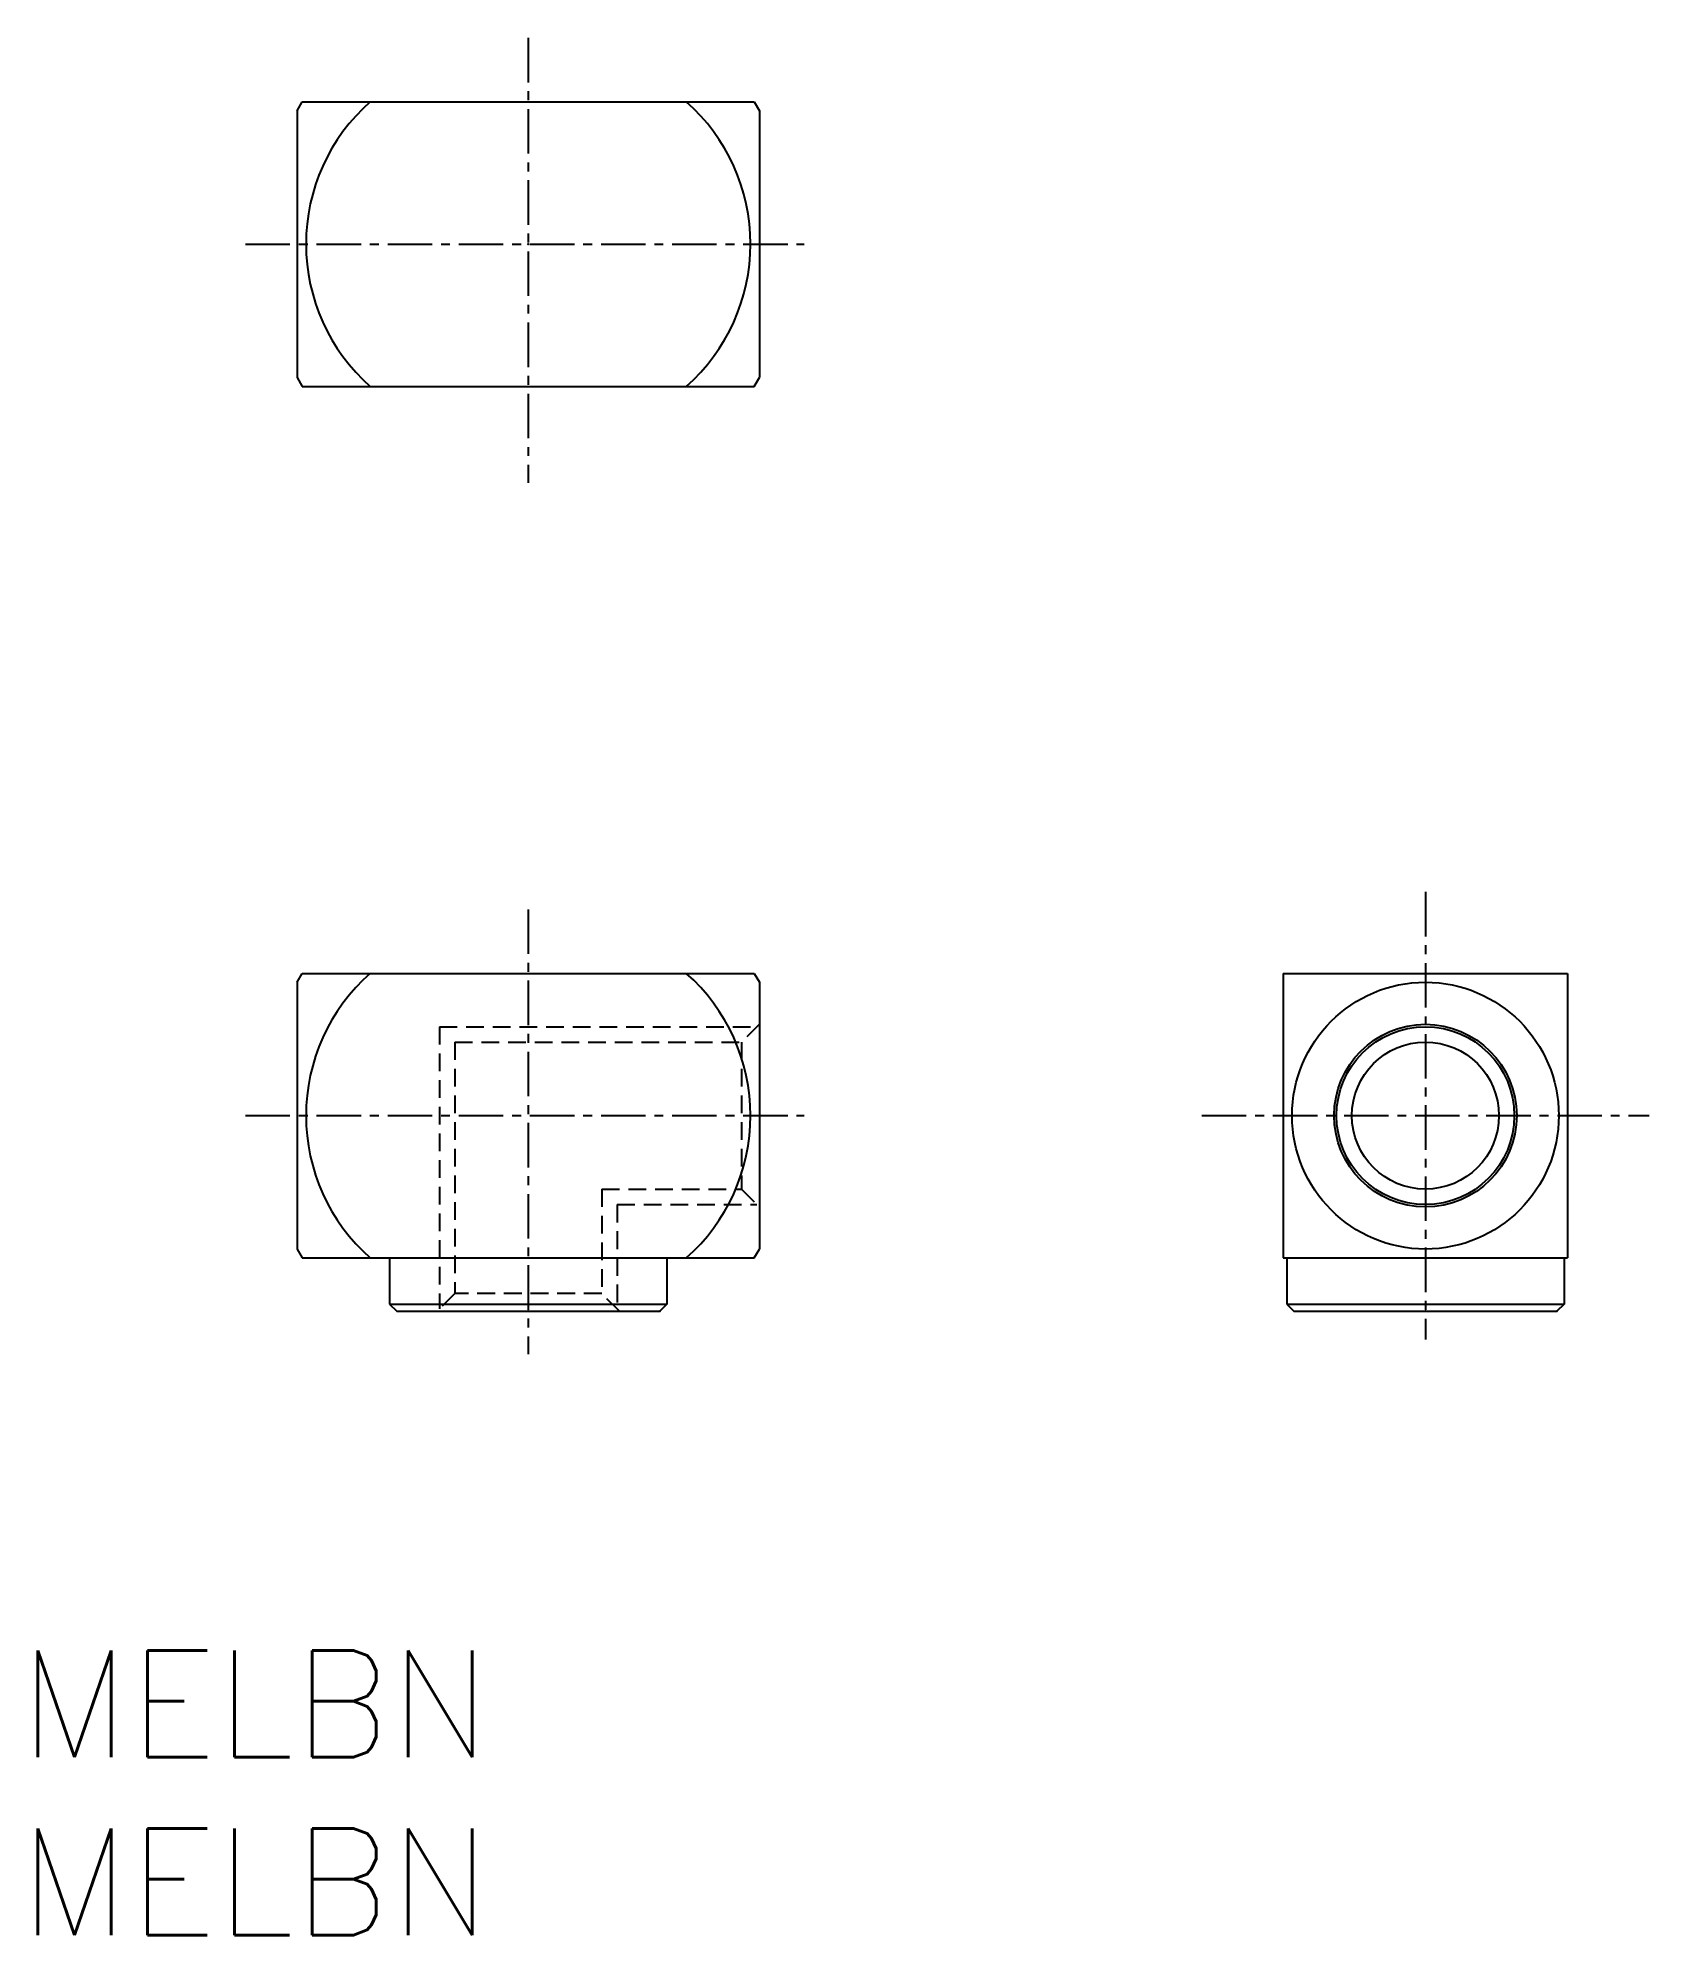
# Model space of a CAD drawing. Extents: x 114.7 to 160, y 62.2 to 115.5.
import ezdxf
from ezdxf.enums import TextEntityAlignment as Align

# ---------------------------------------------------------------- set-up
doc = ezdxf.new("R2010")
doc.units = 0
doc.linetypes.add('CENTER', pattern=[2, 1.25, -0.25, 0.25, -0.25])
doc.linetypes.add('DASHED', pattern=[0.75, 0.5, -0.25])
doc.layers.get('0').update_dxf_attribs({"linetype": 'CONTINUOUS'})
doc.layers.add('CENTER', color=1, linetype='CENTER')
doc.styles.get("Standard").update_dxf_attribs({"font": 'txt.shx', "bigfont": 'extfont.shx'})

msp = doc.modelspace()

# ---------------------------------------------------------------- linework, layer by layer
at = {"color": 7, "linetype": 'CONTINUOUS'}
for p, q in [((122.001, 113.475), (122.146, 113.725)), ((122.146, 113.725), (134.857, 113.725)), ((134.857, 113.725), (135.001, 113.475)), ((122.001, 113.475), (122.001, 105.975)), ((135.001, 113.475), (135.001, 105.975)), ((122.001, 105.975), (122.146, 105.725)), ((122.146, 105.725), (134.857, 105.725)), ((134.857, 105.725), (135.001, 105.975)), ((122.001, 88.975), (122.146, 89.225)), ((122.146, 89.225), (134.857, 89.225)), ((134.857, 89.225), (135.001, 88.975)), ((149.733, 89.225), (149.733, 81.225)), ((149.733, 89.225), (157.733, 89.225)), ((157.733, 89.225), (157.733, 81.225)), ((122.001, 88.975), (122.001, 81.475)), ((135.001, 88.975), (135.001, 81.475)), ((122.001, 81.475), (122.146, 81.225)), ((122.146, 81.225), (134.857, 81.225)), ((124.601, 81.225), (124.601, 79.925)), ((132.401, 81.225), (132.401, 79.925)), ((134.857, 81.225), (135.001, 81.475)), ((149.733, 81.225), (157.733, 81.225)), ((149.833, 81.225), (149.833, 79.925)), ((157.633, 81.225), (157.633, 79.925)), ((124.601, 79.925), (132.401, 79.925)), ((124.601, 79.925), (124.801, 79.725)), ((124.801, 79.725), (132.201, 79.725)), ((132.401, 79.925), (132.201, 79.725)), ((149.833, 79.925), (157.633, 79.925)), ((149.833, 79.925), (150.033, 79.725)), ((150.033, 79.725), (157.433, 79.725)), ((157.633, 79.925), (157.433, 79.725))]:
    msp.add_line(p, q, dxfattribs=at)
at = {"color": 3, "linetype": 'DASHED'}
for p, q in [((126.001, 87.725), (134.934, 87.725)), ((126.001, 87.725), (126.001, 79.792)), ((135.001, 87.792), (134.501, 87.292)), ((126.434, 87.292), (134.501, 87.292)), ((126.434, 87.292), (126.434, 80.225)), ((134.501, 87.292), (134.501, 83.158)), ((130.568, 83.158), (134.501, 83.158)), ((130.568, 83.158), (130.568, 80.225)), ((131.001, 82.725), (134.934, 82.725)), ((131.001, 82.725), (131.001, 79.792)), ((134.501, 83.158), (135.001, 82.658)), ((126.434, 80.225), (125.934, 79.725)), ((130.568, 80.225), (126.434, 80.225)), ((131.068, 79.725), (130.568, 80.225))]:
    msp.add_line(p, q, dxfattribs=at)
at = {"color": 7, "linetype": 'CONTINUOUS'}
for radius in [3.75, 2.567, 2.5, 2.067]:
    msp.add_circle((153.733, 85.225), radius, dxfattribs=at)
for centre, start, end in [((127.586, 109.725), 131.4304, 228.5696), ((129.416, 109.725), 311.4304, 48.5696), ((127.586, 85.225), 131.4304, 228.5696), ((129.416, 85.225), 311.4304, 48.5696)]:
    msp.add_arc(centre, 5.335, start, end, dxfattribs=at)
for p in [(135.001, 109.725), (132.201, 79.725), (153.733, 79.725), (157.433, 79.725)]:
    msp.add_point(p, dxfattribs=at)
at = {"color": 3, "linetype": 'DASHED'}
msp.add_point((128.501, 79.725), dxfattribs=at)
at = {"layer": 'CENTER', "color": 1, "linetype": 'CENTER'}
for p, q in [((128.501, 115.52), (128.501, 103.017)), ((120.549, 109.725), (136.258, 109.725)), ((153.733, 91.515), (153.733, 78.935)), ((128.501, 91.02), (128.501, 78.517)), ((120.549, 85.225), (136.258, 85.225)), ((147.443, 85.225), (160.023, 85.225))]:
    msp.add_line(p, q, dxfattribs=at)
msp.add_point((128.501, 109.725), dxfattribs=at)

# ---------------------------------------------------------------- texts
at = {"color": 7, "linetype": 'CONTINUOUS'}
for p in [(114.196, 68.69), (114.196, 63.69)]:
    msp.add_text('MELBN', height=3, dxfattribs=at).set_placement(p, align=Align.MIDDLE_LEFT)

doc.saveas('drawing.dxf')
